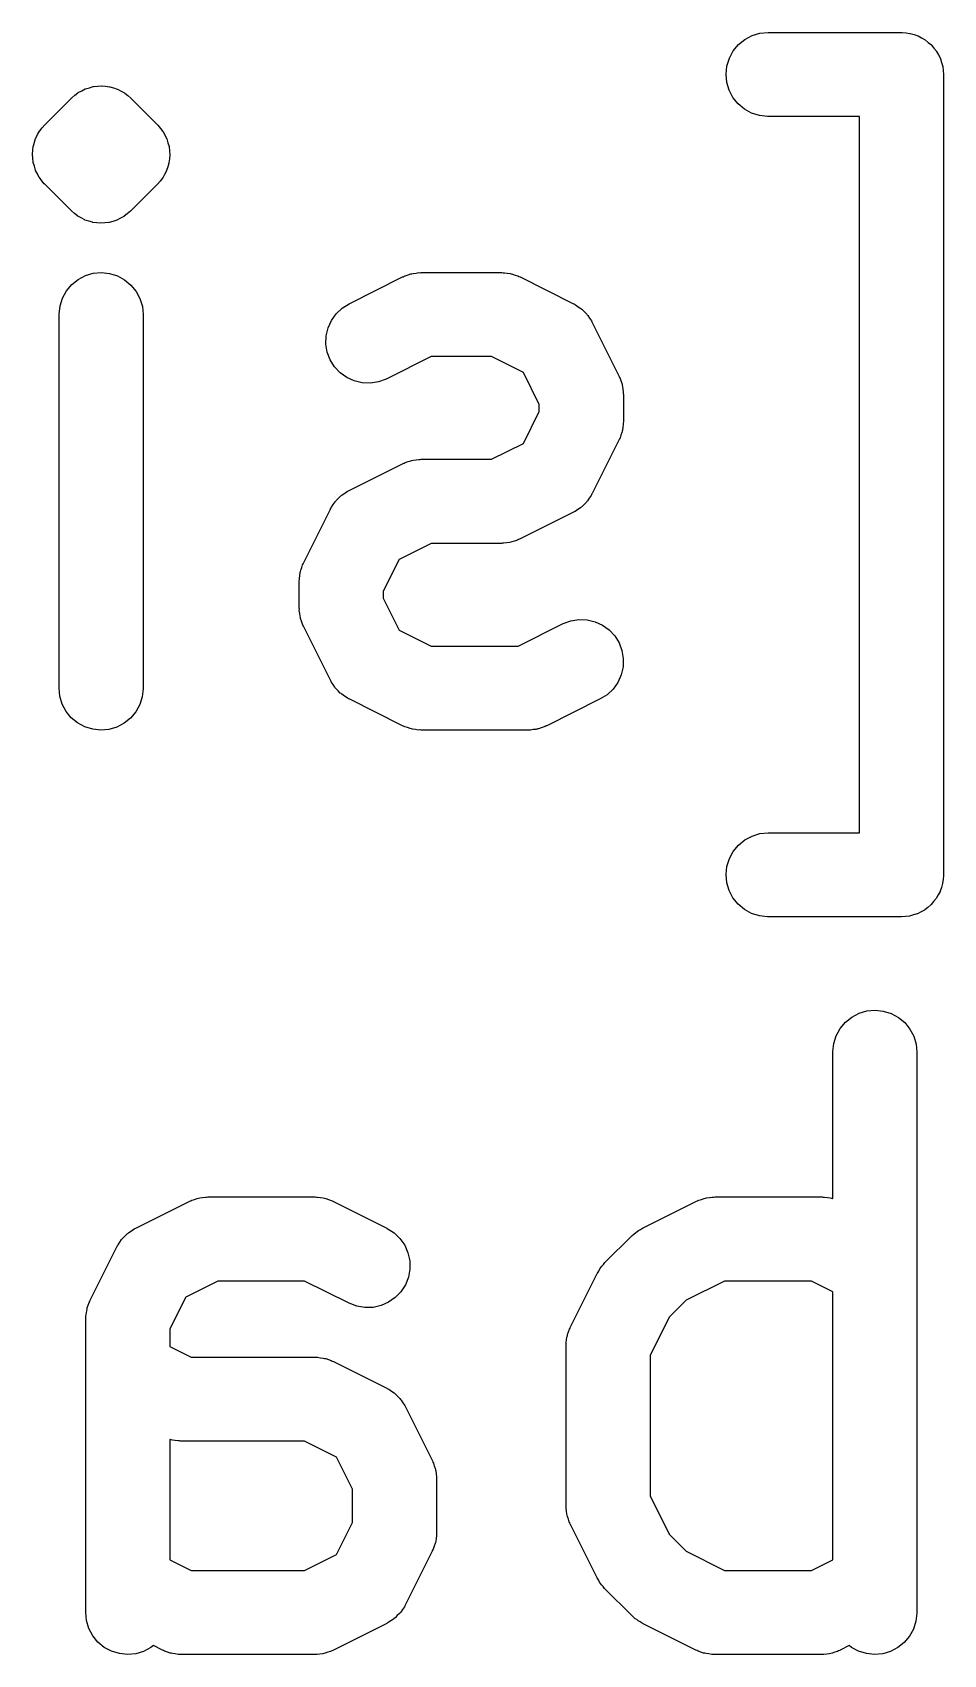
# Model space of a CAD drawing. Extents: x 16.1 to 45.2, y -47.6 to -42.7.
# Drawn here: x 33.382 to 35.009, y -45.612 to -42.717 of the extents above; entities that cross this region are included whole.
import ezdxf

# ---------------------------------------------------------------- set-up
doc = ezdxf.new("R2010")
doc.units = 0
doc.layers.add('BLACK', color=7, linetype='CONTINUOUS')

msp = doc.modelspace()

# ---------------------------------------------------------------- linework, layer by layer
at = {"layer": 'BLACK', "linetype": 'CONTINUOUS'}
for p, q in [((34.6426, -42.7389), (34.654, -42.7297)), ((34.654, -42.7297), (34.6669, -42.7228)), ((34.6669, -42.7228), (34.6809, -42.7186)), ((34.6809, -42.7186), (34.6955, -42.7171)), ((34.6955, -42.7171), (34.9336, -42.7171)), ((34.9336, -42.7171), (34.9341, -42.7171)), ((34.9341, -42.7171), (34.9341, -42.7171)), ((34.9341, -42.7171), (34.9341, -42.7171)), ((34.9341, -42.7171), (34.9346, -42.7171)), ((34.9346, -42.7171), (34.9417, -42.7179)), ((34.9417, -42.7179), (34.9486, -42.7187)), ((34.9486, -42.7187), (34.9489, -42.7188)), ((34.9489, -42.7188), (34.9492, -42.7188)), ((34.9492, -42.7188), (34.9559, -42.7209)), ((34.9559, -42.7209), (34.9626, -42.723)), ((34.9626, -42.723), (34.9629, -42.7231)), ((34.9629, -42.7231), (34.9631, -42.7232)), ((34.9631, -42.7232), (34.9693, -42.7266)), ((34.9693, -42.7266), (34.9755, -42.73)), ((34.9755, -42.73), (34.9757, -42.7301)), ((34.9757, -42.7301), (34.9759, -42.7303)), ((34.9759, -42.7303), (34.9814, -42.7348)), ((34.622, -42.7771), (34.6263, -42.7631)), ((34.6263, -42.7631), (34.6333, -42.7502)), ((34.6333, -42.7502), (34.6426, -42.7389)), ((34.9814, -42.7348), (34.9868, -42.7393)), ((34.9868, -42.7393), (34.987, -42.7395)), ((34.987, -42.7395), (34.9872, -42.7397)), ((34.9872, -42.7397), (34.9915, -42.7451)), ((34.9915, -42.7451), (34.996, -42.7506)), ((34.996, -42.7506), (34.9962, -42.7509)), ((34.9962, -42.7509), (34.9963, -42.7511)), ((34.9963, -42.7511), (34.9996, -42.7573)), ((34.9996, -42.7573), (35.0029, -42.7636)), ((34.6205, -42.7916), (34.622, -42.7771)), ((34.6218, -42.8062), (34.6205, -42.7916)), ((35.0029, -42.7636), (35.003, -42.7638)), ((35.003, -42.7638), (35.0031, -42.764)), ((35.0031, -42.764), (35.0051, -42.7708)), ((35.0051, -42.7708), (35.0071, -42.7776)), ((35.0071, -42.7776), (35.0072, -42.7778)), ((35.0072, -42.7778), (35.0072, -42.7781)), ((35.0072, -42.7781), (35.0079, -42.7851)), ((35.0079, -42.7851), (35.0086, -42.7921)), ((35.0086, -42.7921), (35.0086, -44.2207)), ((33.4641, -42.8245), (33.4704, -42.8213)), ((33.4704, -42.8213), (33.4767, -42.8179)), ((33.4767, -42.8179), (33.4768, -42.8179)), ((33.4768, -42.8179), (33.4769, -42.8178)), ((33.4769, -42.8178), (33.477, -42.8178)), ((33.477, -42.8178), (33.4771, -42.8177)), ((33.4771, -42.8177), (33.484, -42.8158)), ((33.484, -42.8158), (33.4907, -42.8138)), ((33.4907, -42.8138), (33.4908, -42.8137)), ((33.4908, -42.8137), (33.4909, -42.8137)), ((33.4909, -42.8137), (33.4911, -42.8137)), ((33.4911, -42.8137), (33.4912, -42.8137)), ((33.4912, -42.8137), (33.4983, -42.813)), ((33.4983, -42.813), (33.5053, -42.8124)), ((33.5053, -42.8124), (33.5054, -42.8124)), ((33.5054, -42.8124), (33.5055, -42.8124)), ((33.5055, -42.8124), (33.5056, -42.8124)), ((33.5056, -42.8124), (33.5058, -42.8124)), ((33.5058, -42.8124), (33.5128, -42.8131)), ((33.5128, -42.8131), (33.5198, -42.8139)), ((33.5198, -42.8139), (33.5199, -42.8139)), ((33.5199, -42.8139), (33.5201, -42.8139)), ((33.5201, -42.8139), (33.5202, -42.814)), ((33.5202, -42.814), (33.5203, -42.814)), ((33.5203, -42.814), (33.5271, -42.8161)), ((33.5271, -42.8161), (33.5338, -42.8181)), ((33.5338, -42.8181), (33.5339, -42.8182)), ((33.5339, -42.8182), (33.5341, -42.8182)), ((33.5341, -42.8182), (33.5342, -42.8183)), ((33.5342, -42.8183), (33.5343, -42.8183)), ((33.5343, -42.8183), (33.5405, -42.8217)), ((34.6259, -42.8202), (34.6218, -42.8062)), ((34.6327, -42.8332), (34.6259, -42.8202)), ((33.4043, -42.882), (33.452, -42.8343)), ((33.452, -42.8343), (33.4523, -42.834)), ((33.4523, -42.834), (33.4523, -42.834)), ((33.4523, -42.834), (33.4524, -42.834)), ((33.4524, -42.834), (33.4525, -42.8338)), ((33.4525, -42.8338), (33.4527, -42.8336)), ((33.4525, -42.8338), (33.4525, -42.8338)), ((33.4525, -42.8338), (33.4525, -42.8338)), ((33.4527, -42.8336), (33.4582, -42.8292)), ((33.4582, -42.8292), (33.4637, -42.8248)), ((33.4637, -42.8248), (33.4638, -42.8247)), ((33.4638, -42.8247), (33.4639, -42.8246)), ((33.4639, -42.8246), (33.464, -42.8246)), ((33.464, -42.8246), (33.4641, -42.8245)), ((33.5405, -42.8217), (33.5467, -42.8251)), ((33.5467, -42.8251), (33.5468, -42.8251)), ((33.5468, -42.8251), (33.5469, -42.8252)), ((33.5469, -42.8252), (33.547, -42.8253)), ((33.547, -42.8253), (33.5472, -42.8253)), ((33.5472, -42.8253), (33.5526, -42.8299)), ((33.5526, -42.8299), (33.558, -42.8343)), ((33.558, -42.8343), (33.6056, -42.882)), ((34.6419, -42.8446), (34.6327, -42.8332)), ((34.6531, -42.854), (34.6419, -42.8446)), ((34.6659, -42.8611), (34.6531, -42.854)), ((34.6799, -42.8655), (34.6659, -42.8611)), ((34.6944, -42.8671), (34.6799, -42.8655)), ((34.6955, -42.8671), (34.6944, -42.8671)), ((34.8586, -42.8671), (34.6955, -42.8671)), ((34.8586, -44.1457), (34.8586, -42.8671)), ((33.3861, -42.9129), (33.3881, -42.9062)), ((33.3881, -42.9062), (33.3883, -42.9059)), ((33.3883, -42.9057), (33.3917, -42.8995)), ((33.3883, -42.9059), (33.3883, -42.9057)), ((33.3917, -42.8995), (33.3951, -42.8933)), ((33.3951, -42.8933), (33.3952, -42.8931)), ((33.3952, -42.8931), (33.3953, -42.8928)), ((33.3953, -42.8928), (33.3999, -42.8874)), ((33.3999, -42.8874), (33.4043, -42.882)), ((33.6056, -42.882), (33.606, -42.8823)), ((33.606, -42.8823), (33.606, -42.8823)), ((33.606, -42.8823), (33.606, -42.8823)), ((33.606, -42.8823), (33.6064, -42.8827)), ((33.6064, -42.8827), (33.6108, -42.8883)), ((33.6108, -42.8883), (33.6152, -42.8937)), ((33.6152, -42.8937), (33.6153, -42.8939)), ((33.6153, -42.8939), (33.6155, -42.8942)), ((33.6155, -42.8942), (33.6188, -42.9005)), ((33.6188, -42.9005), (33.6221, -42.9067)), ((33.6221, -42.9067), (33.6221, -42.9069)), ((33.6221, -42.9069), (33.6223, -42.9071)), ((33.6223, -42.9071), (33.6242, -42.914)), ((33.3824, -42.9342), (33.3831, -42.9272)), ((33.3824, -42.9345), (33.3824, -42.9342)), ((33.3824, -42.9347), (33.3824, -42.9345)), ((33.383, -42.9417), (33.3824, -42.9347)), ((33.3831, -42.9272), (33.3839, -42.9202)), ((33.3839, -42.9199), (33.384, -42.9197)), ((33.3839, -42.9202), (33.3839, -42.9199)), ((33.384, -42.9197), (33.3861, -42.9129)), ((33.6242, -42.914), (33.6262, -42.9207)), ((33.6262, -42.9207), (33.6263, -42.9209)), ((33.6263, -42.9209), (33.6263, -42.9212)), ((33.6263, -42.9212), (33.6269, -42.9282)), ((33.6269, -42.9282), (33.6276, -42.9353)), ((33.6276, -42.9358), (33.6269, -42.9427)), ((33.6276, -42.9353), (33.6276, -42.9355)), ((33.6276, -42.9355), (33.6276, -42.9358)), ((33.3837, -42.9488), (33.383, -42.9417)), ((33.3837, -42.9491), (33.3837, -42.9488)), ((33.3838, -42.9493), (33.3837, -42.9491)), ((33.3858, -42.956), (33.3838, -42.9493)), ((33.3877, -42.9629), (33.3858, -42.956)), ((33.3879, -42.9631), (33.3877, -42.9629)), ((33.3879, -42.9633), (33.3879, -42.9631)), ((33.3912, -42.9696), (33.3879, -42.9633)), ((33.6217, -42.9643), (33.6183, -42.9705)), ((33.6219, -42.9638), (33.6217, -42.9641)), ((33.6217, -42.9641), (33.6217, -42.9643)), ((33.6239, -42.957), (33.6219, -42.9638)), ((33.626, -42.9503), (33.6239, -42.957)), ((33.6261, -42.9501), (33.626, -42.9503)), ((33.6269, -42.9427), (33.6261, -42.9498)), ((33.6261, -42.9498), (33.6261, -42.9501)), ((33.3945, -42.9758), (33.3912, -42.9696)), ((33.3946, -42.9761), (33.3945, -42.9758)), ((33.3948, -42.9763), (33.3946, -42.9761)), ((33.3992, -42.9818), (33.3948, -42.9763)), ((33.4036, -42.9873), (33.3992, -42.9818)), ((33.404, -42.9876), (33.4036, -42.9873)), ((33.404, -42.9877), (33.404, -42.9876)), ((33.4043, -42.988), (33.404, -42.9877)), ((33.404, -42.9877), (33.404, -42.9877)), ((33.452, -43.0357), (33.4043, -42.988)), ((33.6056, -42.988), (33.558, -43.0357)), ((33.6101, -42.9826), (33.6056, -42.988)), ((33.6146, -42.9772), (33.6101, -42.9826)), ((33.6148, -42.9769), (33.6146, -42.9772)), ((33.6149, -42.9767), (33.6148, -42.9769)), ((33.6183, -42.9705), (33.6149, -42.9767)), ((33.4574, -43.0401), (33.452, -43.0357)), ((33.4628, -43.0447), (33.4574, -43.0401)), ((33.463, -43.0447), (33.4628, -43.0447)), ((33.4631, -43.0448), (33.463, -43.0447)), ((33.4632, -43.0449), (33.4631, -43.0448)), ((33.4633, -43.0449), (33.4632, -43.0449)), ((33.4694, -43.0482), (33.4633, -43.0449)), ((33.4757, -43.0517), (33.4694, -43.0482)), ((33.4758, -43.0517), (33.4757, -43.0517)), ((33.4759, -43.0518), (33.4758, -43.0517)), ((33.4761, -43.0518), (33.4759, -43.0518)), ((33.4762, -43.0519), (33.4761, -43.0518)), ((33.4829, -43.0539), (33.4762, -43.0519)), ((33.5328, -43.0523), (33.526, -43.0543)), ((33.533, -43.0522), (33.5328, -43.0523)), ((33.5331, -43.0522), (33.533, -43.0522)), ((33.5332, -43.0521), (33.5331, -43.0522)), ((33.5333, -43.0521), (33.5332, -43.0521)), ((33.5395, -43.0488), (33.5333, -43.0521)), ((33.5458, -43.0455), (33.5395, -43.0488)), ((33.5459, -43.0454), (33.5458, -43.0455)), ((33.5461, -43.0454), (33.5459, -43.0454)), ((33.5462, -43.0453), (33.5461, -43.0454)), ((33.5463, -43.0452), (33.5462, -43.0453)), ((33.5517, -43.0408), (33.5463, -43.0452)), ((33.5573, -43.0364), (33.5517, -43.0408)), ((33.5575, -43.0362), (33.5573, -43.0364)), ((33.5576, -43.036), (33.5575, -43.0362)), ((33.5575, -43.0362), (33.5575, -43.0362)), ((33.5575, -43.0362), (33.5575, -43.0362)), ((33.5577, -43.036), (33.5576, -43.036)), ((33.558, -43.0357), (33.5577, -43.036)), ((33.5577, -43.036), (33.5577, -43.036)), ((33.4897, -43.056), (33.4829, -43.0539)), ((33.4898, -43.056), (33.4897, -43.056)), ((33.4899, -43.0561), (33.4898, -43.056)), ((33.49, -43.0561), (33.4899, -43.0561)), ((33.4902, -43.0561), (33.49, -43.0561)), ((33.4972, -43.0569), (33.4902, -43.0561)), ((33.5042, -43.0576), (33.4972, -43.0569)), ((33.5043, -43.0576), (33.5042, -43.0576)), ((33.5045, -43.0576), (33.5043, -43.0576)), ((33.5046, -43.0576), (33.5045, -43.0576)), ((33.5047, -43.0576), (33.5046, -43.0576)), ((33.5117, -43.057), (33.5047, -43.0576)), ((33.5188, -43.0563), (33.5117, -43.057)), ((33.5189, -43.0563), (33.5188, -43.0563)), ((33.519, -43.0563), (33.5189, -43.0563)), ((33.5192, -43.0563), (33.519, -43.0563)), ((33.5193, -43.0562), (33.5192, -43.0563)), ((33.526, -43.0543), (33.5193, -43.0562)), ((33.4431, -43.1783), (33.4525, -43.1671)), ((33.4525, -43.1671), (33.4639, -43.158)), ((33.4639, -43.158), (33.4769, -43.1512)), ((33.4769, -43.1512), (33.4909, -43.147)), ((33.4909, -43.147), (33.5055, -43.1457)), ((33.5055, -43.1457), (33.5201, -43.1472)), ((33.5201, -43.1472), (33.5341, -43.1516)), ((33.5341, -43.1516), (33.5469, -43.1585)), ((33.5469, -43.1585), (33.5582, -43.1679)), ((33.5582, -43.1679), (33.5675, -43.1792)), ((33.9476, -43.2013), (34.0429, -43.1536)), ((34.0429, -43.1536), (34.0438, -43.1532)), ((34.0438, -43.1532), (34.0459, -43.1524)), ((34.0459, -43.1524), (34.0478, -43.1514)), ((34.0478, -43.1514), (34.0528, -43.1499)), ((34.0528, -43.1499), (34.0576, -43.1481)), ((34.0576, -43.1481), (34.0597, -43.1478)), ((34.0597, -43.1478), (34.0619, -43.1471)), ((34.0619, -43.1471), (34.067, -43.1466)), ((34.067, -43.1466), (34.072, -43.1458)), ((34.072, -43.1458), (34.0742, -43.1459)), ((34.0742, -43.1459), (34.0764, -43.1457)), ((34.0764, -43.1457), (34.2193, -43.1457)), ((34.2193, -43.1457), (34.2203, -43.1457)), ((34.2203, -43.1457), (34.2225, -43.146)), ((34.2225, -43.146), (34.2247, -43.1459)), ((34.2247, -43.1459), (34.2298, -43.1468)), ((34.2298, -43.1468), (34.2349, -43.1474)), ((34.2349, -43.1474), (34.237, -43.148)), ((34.237, -43.148), (34.2392, -43.1484)), ((34.2392, -43.1484), (34.2439, -43.1502)), ((34.2439, -43.1502), (34.2488, -43.1518)), ((34.2488, -43.1518), (34.2508, -43.1528)), ((34.2508, -43.1528), (34.2528, -43.1536)), ((34.2528, -43.1536), (34.3481, -43.2013)), ((33.4316, -43.2051), (33.4361, -43.1912)), ((33.4361, -43.1912), (33.4431, -43.1783)), ((33.5675, -43.1792), (33.5743, -43.1921)), ((33.5743, -43.1921), (33.5786, -43.2061)), ((33.43, -43.2197), (33.4316, -43.2051)), ((33.43, -43.2207), (33.43, -43.2197)), ((33.43, -43.8874), (33.43, -43.2207)), ((33.5786, -43.2061), (33.58, -43.2207)), ((33.58, -43.2207), (33.58, -43.8874)), ((33.9161, -43.231), (33.9246, -43.2191)), ((33.9246, -43.2191), (33.9353, -43.209)), ((33.9353, -43.209), (33.9476, -43.2013)), ((34.3481, -43.2013), (34.349, -43.2017)), ((34.349, -43.2017), (34.3504, -43.2026)), ((34.3504, -43.2026), (34.3518, -43.2033)), ((34.3518, -43.2033), (34.3565, -43.2066)), ((34.3565, -43.2066), (34.3613, -43.2097)), ((34.3613, -43.2097), (34.3624, -43.2108)), ((34.3624, -43.2108), (34.3638, -43.2118)), ((34.3638, -43.2118), (34.3677, -43.2159)), ((34.3677, -43.2159), (34.3718, -43.2199)), ((34.3718, -43.2199), (34.3727, -43.2212)), ((34.3727, -43.2212), (34.3738, -43.2224)), ((34.3738, -43.2224), (34.3768, -43.2272)), ((33.9068, -43.2586), (33.9101, -43.2444)), ((33.9101, -43.2444), (33.9161, -43.231)), ((34.3768, -43.2272), (34.3801, -43.2319)), ((34.3801, -43.2319), (34.3807, -43.2334)), ((34.3807, -43.2334), (34.3816, -43.2348)), ((34.3816, -43.2348), (34.4292, -43.33)), ((33.9063, -43.2733), (33.9068, -43.2586)), ((33.9087, -43.2877), (33.9063, -43.2733)), ((33.9139, -43.3014), (33.9087, -43.2877)), ((33.9216, -43.3138), (33.9139, -43.3014)), ((34.0941, -43.2957), (34.0147, -43.3354)), ((34.2016, -43.2957), (34.0941, -43.2957)), ((34.2586, -43.3242), (34.2016, -43.2957)), ((33.9316, -43.3246), (33.9216, -43.3138)), ((33.9434, -43.3331), (33.9316, -43.3246)), ((33.9567, -43.3392), (33.9434, -43.3331)), ((33.971, -43.3426), (33.9567, -43.3392)), ((33.9856, -43.3432), (33.971, -43.3426)), ((34, -43.3409), (33.9856, -43.3432)), ((34.0138, -43.3359), (34, -43.3409)), ((34.0147, -43.3354), (34.0138, -43.3359)), ((34.2871, -43.3813), (34.2586, -43.3242)), ((34.4292, -43.33), (34.4297, -43.331)), ((34.4297, -43.331), (34.4304, -43.333)), ((34.4304, -43.333), (34.4315, -43.335)), ((34.4315, -43.335), (34.433, -43.3399)), ((34.433, -43.3399), (34.4347, -43.3447)), ((34.4347, -43.3447), (34.4351, -43.3469)), ((34.4351, -43.3469), (34.4357, -43.349)), ((34.4357, -43.349), (34.4362, -43.3541)), ((34.4362, -43.3541), (34.437, -43.3592)), ((34.437, -43.3592), (34.4369, -43.3614)), ((34.4369, -43.3614), (34.4371, -43.3636)), ((34.4371, -43.3636), (34.4371, -43.4112)), ((34.2586, -43.4505), (34.2871, -43.3935)), ((34.2871, -43.3935), (34.2871, -43.3813)), ((34.4348, -43.4289), (34.4345, -43.4311)), ((34.4355, -43.4268), (34.4348, -43.4289)), ((34.4361, -43.4217), (34.4355, -43.4268)), ((34.4369, -43.4166), (34.4361, -43.4217)), ((34.4371, -43.4122), (34.4369, -43.4144)), ((34.4369, -43.4144), (34.4369, -43.4166)), ((34.4371, -43.4112), (34.4371, -43.4122)), ((34.2016, -43.479), (34.2586, -43.4505)), ((34.4292, -43.4447), (34.3816, -43.54)), ((34.43, -43.4427), (34.4292, -43.4447)), ((34.4311, -43.4407), (34.43, -43.4427)), ((34.4326, -43.4359), (34.4311, -43.4407)), ((34.4345, -43.4311), (34.4326, -43.4359)), ((33.9476, -43.5346), (34.0429, -43.487)), ((34.0429, -43.487), (34.0438, -43.4865)), ((34.0438, -43.4865), (34.0459, -43.4857)), ((34.0459, -43.4857), (34.0478, -43.4847)), ((34.0478, -43.4847), (34.0528, -43.4832)), ((34.0528, -43.4832), (34.0576, -43.4815)), ((34.0576, -43.4815), (34.0597, -43.4811)), ((34.0597, -43.4811), (34.0619, -43.4805)), ((34.0619, -43.4805), (34.067, -43.48)), ((34.067, -43.48), (34.072, -43.4792)), ((34.072, -43.4792), (34.0742, -43.4793)), ((34.0742, -43.4793), (34.0764, -43.479)), ((34.0764, -43.479), (34.2016, -43.479)), ((33.9288, -43.5485), (33.9327, -43.5444)), ((33.9327, -43.5444), (33.9341, -43.5435)), ((33.9341, -43.5435), (33.9353, -43.5424)), ((33.9353, -43.5424), (33.9401, -43.5393)), ((33.9401, -43.5393), (33.9448, -43.5361)), ((33.9448, -43.5361), (33.9463, -43.5354)), ((33.9463, -43.5354), (33.9476, -43.5346)), ((34.3796, -43.5437), (34.3763, -43.5484)), ((34.3802, -43.5423), (34.3796, -43.5437)), ((34.3811, -43.5409), (34.3802, -43.5423)), ((34.3816, -43.54), (34.3811, -43.5409)), ((33.8665, -43.6634), (33.9141, -43.5681)), ((33.9141, -43.5681), (33.9146, -43.5672)), ((33.9146, -43.5672), (33.9155, -43.5658)), ((33.9155, -43.5658), (33.9161, -43.5644)), ((33.9161, -43.5644), (33.9194, -43.5597)), ((33.9194, -43.5597), (33.9225, -43.5549)), ((33.9225, -43.5549), (33.9237, -43.5537)), ((33.9237, -43.5537), (33.9246, -43.5524)), ((33.9246, -43.5524), (33.9288, -43.5485)), ((34.3481, -43.5735), (34.2528, -43.6211)), ((34.3494, -43.5726), (34.3481, -43.5735)), ((34.3509, -43.572), (34.3494, -43.5726)), ((34.3556, -43.5688), (34.3509, -43.572)), ((34.3605, -43.5657), (34.3556, -43.5688)), ((34.3616, -43.5646), (34.3605, -43.5657)), ((34.363, -43.5637), (34.3616, -43.5646)), ((34.3669, -43.5596), (34.363, -43.5637)), ((34.3711, -43.5557), (34.3669, -43.5596)), ((34.372, -43.5543), (34.3711, -43.5557)), ((34.3732, -43.5532), (34.372, -43.5543)), ((34.3763, -43.5484), (34.3732, -43.5532)), ((34.0941, -43.629), (34.0371, -43.6576)), ((34.2193, -43.629), (34.0941, -43.629)), ((34.2215, -43.6288), (34.2193, -43.629)), ((34.2237, -43.6289), (34.2215, -43.6288)), ((34.2287, -43.6281), (34.2237, -43.6289)), ((34.2338, -43.6276), (34.2287, -43.6281)), ((34.236, -43.627), (34.2338, -43.6276)), ((34.2381, -43.6266), (34.236, -43.627)), ((34.243, -43.6249), (34.2381, -43.6266)), ((34.2479, -43.6234), (34.243, -43.6249)), ((34.2498, -43.6224), (34.2479, -43.6234)), ((34.2519, -43.6216), (34.2498, -43.6224)), ((34.2528, -43.6211), (34.2519, -43.6216)), ((34.0371, -43.6576), (34.0086, -43.7146)), ((33.8588, -43.6915), (33.8596, -43.6864)), ((33.8596, -43.6864), (33.8602, -43.6813)), ((33.8602, -43.6813), (33.8609, -43.6792)), ((33.8609, -43.6792), (33.8612, -43.677)), ((33.8612, -43.677), (33.8631, -43.6722)), ((33.8631, -43.6722), (33.8646, -43.6674)), ((33.8646, -43.6674), (33.8657, -43.6654)), ((33.8657, -43.6654), (33.8665, -43.6634)), ((33.8586, -43.6959), (33.8588, -43.6937)), ((33.8586, -43.6969), (33.8586, -43.6959)), ((33.8586, -43.7445), (33.8586, -43.6969)), ((33.8588, -43.6937), (33.8588, -43.6915)), ((34.0086, -43.7146), (34.0086, -43.7268)), ((33.8588, -43.7467), (33.8586, -43.7445)), ((33.8587, -43.7489), (33.8588, -43.7467)), ((34.0086, -43.7268), (34.0371, -43.7839)), ((33.8595, -43.754), (33.8587, -43.7489)), ((33.86, -43.7591), (33.8595, -43.754)), ((33.8606, -43.7612), (33.86, -43.7591)), ((33.861, -43.7634), (33.8606, -43.7612)), ((33.8627, -43.7682), (33.861, -43.7634)), ((33.8642, -43.7731), (33.8627, -43.7682)), ((33.8653, -43.7751), (33.8642, -43.7731)), ((33.866, -43.7771), (33.8653, -43.7751)), ((34.2492, -43.8124), (34.3286, -43.7727)), ((34.3286, -43.7727), (34.3295, -43.7722)), ((34.3295, -43.7722), (34.3433, -43.7672)), ((34.3433, -43.7672), (34.3577, -43.7649)), ((34.3577, -43.7649), (34.3724, -43.7655)), ((34.3724, -43.7655), (34.3866, -43.7689)), ((34.3866, -43.7689), (34.3999, -43.775)), ((34.3999, -43.775), (34.4118, -43.7835)), ((33.8665, -43.7781), (33.866, -43.7771)), ((33.9141, -43.8733), (33.8665, -43.7781)), ((34.0371, -43.7839), (34.0941, -43.8124)), ((34.4118, -43.7835), (34.4217, -43.7942)), ((34.4217, -43.7942), (34.4295, -43.8067)), ((34.0941, -43.8124), (34.2492, -43.8124)), ((34.4295, -43.8067), (34.4346, -43.8204)), ((34.4346, -43.8204), (34.437, -43.8348)), ((34.437, -43.8348), (34.4365, -43.8495)), ((34.4332, -43.8637), (34.4272, -43.8771)), ((34.4365, -43.8495), (34.4332, -43.8637)), ((33.4314, -43.9019), (33.43, -43.8874)), ((33.58, -43.8884), (33.5784, -43.903)), ((33.58, -43.8874), (33.58, -43.8884)), ((33.915, -43.8747), (33.9141, -43.8733)), ((33.9156, -43.8762), (33.915, -43.8747)), ((33.9189, -43.8809), (33.9156, -43.8762)), ((33.9219, -43.8857), (33.9189, -43.8809)), ((33.923, -43.8869), (33.9219, -43.8857)), ((33.9239, -43.8882), (33.923, -43.8869)), ((33.928, -43.8922), (33.9239, -43.8882)), ((33.9319, -43.8963), (33.928, -43.8922)), ((34.4187, -43.889), (34.4081, -43.8991)), ((34.4272, -43.8771), (34.4187, -43.889)), ((33.4357, -43.916), (33.4314, -43.9019)), ((33.4425, -43.9289), (33.4357, -43.916)), ((33.5739, -43.9169), (33.5669, -43.9298)), ((33.5784, -43.903), (33.5739, -43.9169)), ((33.9333, -43.8973), (33.9319, -43.8963)), ((33.9344, -43.8984), (33.9333, -43.8973)), ((33.9392, -43.9015), (33.9344, -43.8984)), ((33.9439, -43.9048), (33.9392, -43.9015)), ((33.9453, -43.9055), (33.9439, -43.9048)), ((33.9467, -43.9064), (33.9453, -43.9055)), ((33.9476, -43.9068), (33.9467, -43.9064)), ((34.0429, -43.9545), (33.9476, -43.9068)), ((34.3957, -43.9068), (34.3004, -43.9545)), ((34.4081, -43.8991), (34.3957, -43.9068)), ((33.4518, -43.9402), (33.4425, -43.9289)), ((33.4631, -43.9496), (33.4518, -43.9402)), ((33.4759, -43.9565), (33.4631, -43.9496)), ((33.5461, -43.9501), (33.5331, -43.9569)), ((33.5575, -43.941), (33.5461, -43.9501)), ((33.5669, -43.9298), (33.5575, -43.941)), ((33.4899, -43.9608), (33.4759, -43.9565)), ((33.5045, -43.9624), (33.4899, -43.9608)), ((33.519, -43.9611), (33.5045, -43.9624)), ((33.5331, -43.9569), (33.519, -43.9611)), ((34.0449, -43.9553), (34.0429, -43.9545)), ((34.0469, -43.9563), (34.0449, -43.9553)), ((34.0518, -43.9579), (34.0469, -43.9563)), ((34.0566, -43.9597), (34.0518, -43.9579)), ((34.0587, -43.9601), (34.0566, -43.9597)), ((34.0608, -43.9607), (34.0587, -43.9601)), ((34.0659, -43.9613), (34.0608, -43.9607)), ((34.071, -43.9622), (34.0659, -43.9613)), ((34.0732, -43.9621), (34.071, -43.9622)), ((34.0754, -43.9624), (34.0732, -43.9621)), ((34.0764, -43.9624), (34.0754, -43.9624)), ((34.2669, -43.9624), (34.0764, -43.9624)), ((34.2691, -43.9622), (34.2669, -43.9624)), ((34.2713, -43.9623), (34.2691, -43.9622)), ((34.2764, -43.9615), (34.2713, -43.9623)), ((34.2815, -43.961), (34.2764, -43.9615)), ((34.2836, -43.9603), (34.2815, -43.961)), ((34.2858, -43.96), (34.2836, -43.9603)), ((34.2906, -43.9582), (34.2858, -43.96)), ((34.2955, -43.9567), (34.2906, -43.9582)), ((34.2974, -43.9557), (34.2955, -43.9567)), ((34.2995, -43.9549), (34.2974, -43.9557)), ((34.3004, -43.9545), (34.2995, -43.9549)), ((34.654, -44.1582), (34.6669, -44.1514)), ((34.6669, -44.1514), (34.6809, -44.1471)), ((34.6809, -44.1471), (34.6955, -44.1457)), ((34.6955, -44.1457), (34.8586, -44.1457)), ((34.6263, -44.1916), (34.6333, -44.1788)), ((34.6333, -44.1788), (34.6426, -44.1675)), ((34.6426, -44.1675), (34.654, -44.1582)), ((34.6205, -44.2202), (34.622, -44.2056)), ((34.622, -44.2056), (34.6263, -44.1916)), ((34.6218, -44.2348), (34.6205, -44.2202)), ((34.6259, -44.2488), (34.6218, -44.2348)), ((35.0069, -44.2363), (35.0048, -44.243)), ((35.007, -44.236), (35.0069, -44.2363)), ((35.0078, -44.2288), (35.007, -44.2358)), ((35.007, -44.2358), (35.007, -44.236)), ((35.0086, -44.2218), (35.0078, -44.2288)), ((35.0086, -44.2207), (35.0086, -44.2212)), ((35.0086, -44.2212), (35.0086, -44.2212)), ((35.0086, -44.2212), (35.0086, -44.2213)), ((35.0086, -44.2213), (35.0086, -44.2218)), ((34.6327, -44.2618), (34.6259, -44.2488)), ((34.6419, -44.2732), (34.6327, -44.2618)), ((34.9909, -44.2685), (34.9864, -44.2739)), ((34.9954, -44.2631), (34.9909, -44.2685)), ((34.9956, -44.2629), (34.9954, -44.2631)), ((34.9957, -44.2627), (34.9956, -44.2629)), ((34.9991, -44.2565), (34.9957, -44.2627)), ((35.0025, -44.2503), (34.9991, -44.2565)), ((35.0026, -44.25), (35.0025, -44.2503)), ((35.0027, -44.2498), (35.0026, -44.25)), ((35.0048, -44.243), (35.0027, -44.2498)), ((34.6531, -44.2826), (34.6419, -44.2732)), ((34.6659, -44.2896), (34.6531, -44.2826)), ((34.6799, -44.2941), (34.6659, -44.2896)), ((34.6944, -44.2957), (34.6799, -44.2941)), ((34.6955, -44.2957), (34.6944, -44.2957)), ((34.9336, -44.2957), (34.6955, -44.2957)), ((34.9406, -44.295), (34.9336, -44.2957)), ((34.9476, -44.2944), (34.9406, -44.295)), ((34.9479, -44.2943), (34.9476, -44.2944)), ((34.9481, -44.2943), (34.9479, -44.2943)), ((34.9549, -44.2922), (34.9481, -44.2943)), ((34.9617, -44.2903), (34.9549, -44.2922)), ((34.9619, -44.2901), (34.9617, -44.2903)), ((34.9621, -44.2901), (34.9619, -44.2901)), ((34.9684, -44.2867), (34.9621, -44.2901)), ((34.9746, -44.2835), (34.9684, -44.2867)), ((34.9748, -44.2833), (34.9746, -44.2835)), ((34.9751, -44.2832), (34.9748, -44.2833)), ((34.9806, -44.2787), (34.9751, -44.2832)), ((34.986, -44.2743), (34.9806, -44.2787)), ((34.9862, -44.2741), (34.986, -44.2743)), ((34.9864, -44.2739), (34.9862, -44.2741)), ((34.8449, -44.4746), (34.8579, -44.4678)), ((34.8579, -44.4678), (34.8719, -44.4637)), ((34.8719, -44.4637), (34.8865, -44.4624)), ((34.8865, -44.4624), (34.901, -44.4639)), ((34.901, -44.4639), (34.915, -44.4682)), ((34.915, -44.4682), (34.9279, -44.4752)), ((34.817, -44.5078), (34.8241, -44.495)), ((34.8241, -44.495), (34.8335, -44.4838)), ((34.8335, -44.4838), (34.8449, -44.4746)), ((34.9279, -44.4752), (34.9392, -44.4845)), ((34.9392, -44.4845), (34.9484, -44.4959)), ((34.9484, -44.4959), (34.9553, -44.5088)), ((34.811, -44.5363), (34.8126, -44.5218)), ((34.8126, -44.5218), (34.817, -44.5078)), ((34.9553, -44.5088), (34.9595, -44.5228)), ((34.9595, -44.5228), (34.9609, -44.5374)), ((34.8109, -44.5374), (34.811, -44.5363)), ((34.8109, -44.7985), (34.8109, -44.5374)), ((34.9609, -44.5374), (34.9609, -45.5374)), ((33.5667, -44.8513), (33.6619, -44.8036)), ((33.6619, -44.8036), (33.6629, -44.8032)), ((33.6629, -44.8032), (33.6649, -44.8024)), ((33.6649, -44.8024), (33.6669, -44.8014)), ((33.6669, -44.8014), (33.6718, -44.7999)), ((33.6718, -44.7999), (33.6766, -44.7981)), ((33.6766, -44.7981), (33.6788, -44.7978)), ((33.6788, -44.7978), (33.6809, -44.7971)), ((33.6809, -44.7971), (33.686, -44.7966)), ((33.686, -44.7966), (33.6911, -44.7958)), ((33.6911, -44.7958), (33.6933, -44.7959)), ((33.6933, -44.7959), (33.6955, -44.7957)), ((33.6955, -44.7957), (33.8859, -44.7957)), ((33.8859, -44.7957), (33.887, -44.7957)), ((33.887, -44.7957), (33.8892, -44.796)), ((33.8892, -44.796), (33.8914, -44.7959)), ((33.8914, -44.7959), (33.8965, -44.7968)), ((33.8965, -44.7968), (33.9015, -44.7974)), ((33.9015, -44.7974), (33.9036, -44.798)), ((33.9036, -44.798), (33.9058, -44.7984)), ((33.9058, -44.7984), (33.9106, -44.8002)), ((33.9106, -44.8002), (33.9155, -44.8018)), ((33.9155, -44.8018), (33.9174, -44.8028)), ((33.9174, -44.8028), (33.9195, -44.8036)), ((33.9195, -44.8036), (34.0147, -44.8513)), ((34.4715, -44.8513), (34.5667, -44.8036)), ((34.5667, -44.8036), (34.5676, -44.8032)), ((34.5676, -44.8032), (34.5697, -44.8024)), ((34.5697, -44.8024), (34.5717, -44.8014)), ((34.5717, -44.8014), (34.5766, -44.7999)), ((34.5766, -44.7999), (34.5814, -44.7981)), ((34.5814, -44.7981), (34.5835, -44.7978)), ((34.5835, -44.7978), (34.5857, -44.7971)), ((34.5857, -44.7971), (34.5908, -44.7966)), ((34.5908, -44.7966), (34.5958, -44.7958)), ((34.5958, -44.7958), (34.598, -44.7959)), ((34.598, -44.7959), (34.6002, -44.7957)), ((34.6002, -44.7957), (34.7907, -44.7957)), ((34.7907, -44.7957), (34.7918, -44.7957)), ((34.7918, -44.7957), (34.794, -44.796)), ((34.794, -44.796), (34.7962, -44.7959)), ((34.7962, -44.7959), (34.8012, -44.7968)), ((34.8012, -44.7968), (34.8063, -44.7974)), ((34.8063, -44.7974), (34.8084, -44.798)), ((34.8084, -44.798), (34.8106, -44.7984)), ((34.8106, -44.7984), (34.8109, -44.7985)), ((33.5352, -44.881), (33.5385, -44.8764)), ((33.5385, -44.8764), (33.5416, -44.8716)), ((33.5416, -44.8716), (33.5427, -44.8704)), ((33.5427, -44.8704), (33.5437, -44.8691)), ((33.5437, -44.8691), (33.5478, -44.8652)), ((33.5478, -44.8652), (33.5518, -44.8611)), ((33.5518, -44.8611), (33.5531, -44.8602)), ((33.5531, -44.8602), (33.5543, -44.859)), ((33.5543, -44.859), (33.5591, -44.856)), ((33.5591, -44.856), (33.5638, -44.8528)), ((33.5638, -44.8528), (33.5653, -44.8521)), ((33.5653, -44.8521), (33.5667, -44.8513)), ((34.0147, -44.8513), (34.0157, -44.8517)), ((34.0157, -44.8517), (34.0279, -44.8597)), ((34.0279, -44.8597), (34.0384, -44.8699)), ((34.0384, -44.8699), (34.0468, -44.8819)), ((34.4043, -44.9129), (34.452, -44.8653)), ((34.452, -44.8653), (34.4527, -44.8646)), ((34.4527, -44.8646), (34.456, -44.8619)), ((34.456, -44.8619), (34.4591, -44.859)), ((34.4591, -44.859), (34.4617, -44.8574)), ((34.4617, -44.8574), (34.4641, -44.8554)), ((34.4641, -44.8554), (34.4679, -44.8535)), ((34.4679, -44.8535), (34.4715, -44.8513)), ((33.4855, -44.98), (33.5332, -44.8848)), ((33.5332, -44.8848), (33.5336, -44.8839)), ((33.5336, -44.8839), (33.5345, -44.8825)), ((33.5345, -44.8825), (33.5352, -44.881)), ((34.0468, -44.8819), (34.0526, -44.8954)), ((34.0526, -44.8954), (34.0557, -44.9097)), ((34.0559, -44.9243), (34.0534, -44.9387)), ((34.0557, -44.9097), (34.0559, -44.9243)), ((34.3427, -45.0276), (34.3903, -44.9324)), ((34.3903, -44.9324), (34.3908, -44.9315)), ((34.3908, -44.9315), (34.3931, -44.9279)), ((34.3931, -44.9279), (34.3951, -44.9242)), ((34.3951, -44.9242), (34.397, -44.9218)), ((34.397, -44.9218), (34.3987, -44.9192)), ((34.3987, -44.9192), (34.4017, -44.9162)), ((34.4017, -44.9162), (34.4043, -44.9129)), ((33.7132, -44.9457), (33.6561, -44.9742)), ((33.8682, -44.9457), (33.7132, -44.9457)), ((33.9476, -44.9854), (33.8682, -44.9457)), ((34.048, -44.9523), (34.0402, -44.9647)), ((34.0534, -44.9387), (34.048, -44.9523)), ((34.6179, -44.9457), (34.5494, -44.98)), ((34.773, -44.9457), (34.6179, -44.9457)), ((34.8109, -44.9647), (34.773, -44.9457)), ((33.4803, -44.9937), (33.4821, -44.9889)), ((33.4821, -44.9889), (33.4837, -44.984)), ((33.4837, -44.984), (33.4847, -44.9821)), ((33.4847, -44.9821), (33.4855, -44.98)), ((33.6561, -44.9742), (33.6276, -45.0313)), ((33.9613, -44.9907), (33.9476, -44.9854)), ((33.9757, -44.9931), (33.9613, -44.9907)), ((33.9904, -44.9928), (33.9757, -44.9931)), ((34.0047, -44.9896), (33.9904, -44.9928)), ((34.018, -44.9837), (34.0047, -44.9896)), ((34.03, -44.9752), (34.018, -44.9837)), ((34.0402, -44.9647), (34.03, -44.9752)), ((34.5494, -44.98), (34.519, -45.0104)), ((34.8109, -45.4434), (34.8109, -44.9647)), ((33.4776, -45.0125), (33.4779, -45.0103)), ((33.4776, -45.0136), (33.4776, -45.0125)), ((33.4776, -45.5374), (33.4776, -45.0136)), ((33.4778, -45.0081), (33.4787, -45.0031)), ((33.4779, -45.0103), (33.4778, -45.0081)), ((33.4787, -45.0031), (33.4793, -44.998)), ((33.4793, -44.998), (33.4799, -44.9959)), ((33.4799, -44.9959), (33.4803, -44.9937)), ((34.519, -45.0104), (34.4848, -45.0789)), ((33.6276, -45.0313), (33.6276, -45.0625)), ((34.335, -45.0557), (34.3358, -45.0507)), ((34.3358, -45.0507), (34.3364, -45.0456)), ((34.3364, -45.0456), (34.3371, -45.0435)), ((34.3371, -45.0435), (34.3374, -45.0413)), ((34.3374, -45.0413), (34.3393, -45.0365)), ((34.3393, -45.0365), (34.3408, -45.0316)), ((34.3408, -45.0316), (34.3419, -45.0297)), ((34.3419, -45.0297), (34.3427, -45.0276)), ((33.6276, -45.0625), (33.6656, -45.0814)), ((34.3348, -45.0601), (34.335, -45.0579)), ((34.3348, -45.0612), (34.3348, -45.0601)), ((34.3348, -45.3469), (34.3348, -45.0612)), ((34.335, -45.0579), (34.335, -45.0557)), ((34.4848, -45.0789), (34.4848, -45.3292)), ((33.6656, -45.0814), (33.8859, -45.0814)), ((33.8859, -45.0814), (33.887, -45.0814)), ((33.887, -45.0814), (33.8892, -45.0817)), ((33.8892, -45.0817), (33.8914, -45.0816)), ((33.8914, -45.0816), (33.8965, -45.0825)), ((33.8965, -45.0825), (33.9015, -45.0831)), ((33.9015, -45.0831), (33.9036, -45.0837)), ((33.9036, -45.0837), (33.9058, -45.0841)), ((33.9058, -45.0841), (33.9106, -45.0859)), ((33.9106, -45.0859), (33.9155, -45.0875)), ((33.9155, -45.0875), (33.9174, -45.0886)), ((33.9174, -45.0886), (33.9195, -45.0893)), ((33.9195, -45.0893), (34.0147, -45.137)), ((34.0147, -45.137), (34.0157, -45.1374)), ((34.0157, -45.1374), (34.017, -45.1383)), ((34.017, -45.1383), (34.0185, -45.139)), ((34.0185, -45.139), (34.0231, -45.1423)), ((34.0231, -45.1423), (34.0279, -45.1454)), ((34.0279, -45.1454), (34.0291, -45.1465)), ((34.0291, -45.1465), (34.0304, -45.1475)), ((34.0304, -45.1475), (34.0343, -45.1516)), ((34.0343, -45.1516), (34.0384, -45.1556)), ((34.0384, -45.1556), (34.0394, -45.1569)), ((34.0394, -45.1569), (34.0405, -45.1581)), ((34.0405, -45.1581), (34.0435, -45.1629)), ((34.0435, -45.1629), (34.0468, -45.1676)), ((34.0468, -45.1676), (34.0474, -45.1691)), ((34.0474, -45.1691), (34.0483, -45.1705)), ((34.0483, -45.1705), (34.0959, -45.2657)), ((33.628, -45.2287), (33.6276, -45.2286)), ((33.6276, -45.2286), (33.6276, -45.4434)), ((33.6302, -45.2291), (33.628, -45.2287)), ((33.6323, -45.2298), (33.6302, -45.2291)), ((33.6373, -45.2304), (33.6323, -45.2298)), ((33.6424, -45.2312), (33.6373, -45.2304)), ((33.6446, -45.2312), (33.6424, -45.2312)), ((33.6468, -45.2314), (33.6446, -45.2312)), ((33.6479, -45.2314), (33.6468, -45.2314)), ((33.8682, -45.2314), (33.6479, -45.2314)), ((33.9253, -45.2599), (33.8682, -45.2314)), ((33.9538, -45.317), (33.9253, -45.2599)), ((34.0959, -45.2657), (34.0963, -45.2667)), ((34.0963, -45.2667), (34.0971, -45.2688)), ((34.0971, -45.2688), (34.0981, -45.2707)), ((34.0981, -45.2707), (34.0996, -45.2756)), ((34.0996, -45.2756), (34.1014, -45.2804)), ((34.1014, -45.2804), (34.1017, -45.2826)), ((34.1017, -45.2826), (34.1024, -45.2847)), ((34.1024, -45.2847), (34.1029, -45.2898)), ((34.1029, -45.2898), (34.1037, -45.2949)), ((34.1037, -45.2949), (34.1036, -45.2971)), ((34.1036, -45.2971), (34.1038, -45.2993)), ((34.1038, -45.2993), (34.1038, -45.3945)), ((33.9538, -45.3768), (33.9538, -45.317)), ((34.4848, -45.3292), (34.519, -45.3977)), ((34.335, -45.3491), (34.3348, -45.3469)), ((34.3349, -45.3513), (34.335, -45.3491)), ((34.3357, -45.3564), (34.3349, -45.3513)), ((34.3362, -45.3615), (34.3357, -45.3564)), ((34.3368, -45.3636), (34.3362, -45.3615)), ((34.3372, -45.3658), (34.3368, -45.3636)), ((34.3389, -45.3706), (34.3372, -45.3658)), ((33.9253, -45.4339), (33.9538, -45.3768)), ((34.1038, -45.3956), (34.1036, -45.3978)), ((34.1036, -45.3978), (34.1036, -45.4)), ((34.1038, -45.3945), (34.1038, -45.3956)), ((34.3404, -45.3755), (34.3389, -45.3706)), ((34.3415, -45.3774), (34.3404, -45.3755)), ((34.3422, -45.3795), (34.3415, -45.3774)), ((34.3427, -45.3804), (34.3422, -45.3795)), ((34.3903, -45.4757), (34.3427, -45.3804)), ((34.519, -45.3977), (34.5494, -45.4281)), ((34.0967, -45.426), (34.0959, -45.4281)), ((34.0977, -45.4241), (34.0967, -45.426)), ((34.0993, -45.4192), (34.0977, -45.4241)), ((34.1011, -45.4144), (34.0993, -45.4192)), ((34.1015, -45.4122), (34.1011, -45.4144)), ((34.1022, -45.4101), (34.1015, -45.4122)), ((34.1027, -45.405), (34.1022, -45.4101)), ((34.1036, -45.4), (34.1027, -45.405)), ((33.6276, -45.4434), (33.6656, -45.4624)), ((33.8682, -45.4624), (33.9253, -45.4339)), ((34.0959, -45.4281), (34.0483, -45.5233)), ((34.5494, -45.4281), (34.6179, -45.4624)), ((34.773, -45.4624), (34.8109, -45.4434)), ((33.6656, -45.4624), (33.8682, -45.4624)), ((34.3925, -45.4793), (34.3903, -45.4757)), ((34.3945, -45.483), (34.3925, -45.4793)), ((34.3964, -45.4854), (34.3945, -45.483)), ((34.6179, -45.4624), (34.773, -45.4624)), ((34.3981, -45.4881), (34.3964, -45.4854)), ((34.401, -45.4911), (34.3981, -45.4881)), ((34.4036, -45.4944), (34.401, -45.4911)), ((34.4043, -45.4952), (34.4036, -45.4944)), ((34.452, -45.5428), (34.4043, -45.4952)), ((33.479, -45.5519), (33.4776, -45.5374)), ((34.0336, -45.5429), (34.0296, -45.547)), ((34.0378, -45.539), (34.0336, -45.5429)), ((34.0387, -45.5377), (34.0378, -45.539)), ((34.0398, -45.5365), (34.0387, -45.5377)), ((34.0429, -45.5317), (34.0398, -45.5365)), ((34.0462, -45.5271), (34.0429, -45.5317)), ((34.0469, -45.5256), (34.0462, -45.5271)), ((34.0478, -45.5242), (34.0469, -45.5256)), ((34.0483, -45.5233), (34.0478, -45.5242)), ((34.4552, -45.5455), (34.452, -45.5428)), ((34.9609, -45.5384), (34.9593, -45.553)), ((34.9609, -45.5374), (34.9609, -45.5384)), ((33.4833, -45.566), (33.479, -45.5519)), ((33.4901, -45.5789), (33.4833, -45.566)), ((34.0147, -45.5568), (33.9195, -45.6045)), ((34.0161, -45.556), (34.0147, -45.5568)), ((34.0176, -45.5553), (34.0161, -45.556)), ((34.0223, -45.5521), (34.0176, -45.5553)), ((34.0271, -45.5491), (34.0223, -45.5521)), ((34.0283, -45.5479), (34.0271, -45.5491)), ((34.0296, -45.547), (34.0283, -45.5479)), ((34.4582, -45.5484), (34.4552, -45.5455)), ((34.4609, -45.5501), (34.4582, -45.5484)), ((34.4633, -45.5521), (34.4609, -45.5501)), ((34.467, -45.5541), (34.4633, -45.5521)), ((34.4705, -45.5564), (34.467, -45.5541)), ((34.4715, -45.5568), (34.4705, -45.5564)), ((34.5667, -45.6045), (34.4715, -45.5568)), ((34.9549, -45.5669), (34.9478, -45.5798)), ((34.9593, -45.553), (34.9549, -45.5669)), ((33.4994, -45.5902), (33.4901, -45.5789)), ((33.5107, -45.5996), (33.4994, -45.5902)), ((33.5236, -45.6065), (33.5107, -45.5996)), ((33.5937, -45.6001), (33.5807, -45.6069)), ((33.5983, -45.5964), (33.5937, -45.6001)), ((33.6143, -45.6045), (33.5983, -45.5964)), ((34.8403, -45.5965), (34.8242, -45.6045)), ((34.844, -45.5996), (34.8403, -45.5965)), ((34.8569, -45.6065), (34.844, -45.5996)), ((34.927, -45.6001), (34.914, -45.6069)), ((34.9384, -45.591), (34.927, -45.6001)), ((34.9478, -45.5798), (34.9384, -45.591)), ((33.5375, -45.6108), (33.5236, -45.6065)), ((33.5521, -45.6124), (33.5375, -45.6108)), ((33.5667, -45.6111), (33.5521, -45.6124)), ((33.5807, -45.6069), (33.5667, -45.6111)), ((33.6164, -45.6053), (33.6143, -45.6045)), ((33.6183, -45.6063), (33.6164, -45.6053)), ((33.6232, -45.6079), (33.6183, -45.6063)), ((33.628, -45.6097), (33.6232, -45.6079)), ((33.6302, -45.6101), (33.628, -45.6097)), ((33.6323, -45.6107), (33.6302, -45.6101)), ((33.6373, -45.6113), (33.6323, -45.6107)), ((33.6424, -45.6122), (33.6373, -45.6113)), ((33.6446, -45.6121), (33.6424, -45.6122)), ((33.6468, -45.6124), (33.6446, -45.6121)), ((33.6479, -45.6124), (33.6468, -45.6124)), ((33.8859, -45.6124), (33.6479, -45.6124)), ((33.8881, -45.6122), (33.8859, -45.6124)), ((33.8903, -45.6123), (33.8881, -45.6122)), ((33.8954, -45.6115), (33.8903, -45.6123)), ((33.9005, -45.611), (33.8954, -45.6115)), ((33.9026, -45.6103), (33.9005, -45.611)), ((33.9048, -45.61), (33.9026, -45.6103)), ((33.9096, -45.6082), (33.9048, -45.61)), ((33.9145, -45.6067), (33.9096, -45.6082)), ((33.9165, -45.6057), (33.9145, -45.6067)), ((33.9185, -45.6049), (33.9165, -45.6057)), ((33.9195, -45.6045), (33.9185, -45.6049)), ((34.5688, -45.6053), (34.5667, -45.6045)), ((34.5707, -45.6063), (34.5688, -45.6053)), ((34.5756, -45.6079), (34.5707, -45.6063)), ((34.5804, -45.6097), (34.5756, -45.6079)), ((34.5825, -45.6101), (34.5804, -45.6097)), ((34.5846, -45.6107), (34.5825, -45.6101)), ((34.5897, -45.6113), (34.5846, -45.6107)), ((34.5948, -45.6122), (34.5897, -45.6113)), ((34.597, -45.6121), (34.5948, -45.6122)), ((34.5992, -45.6124), (34.597, -45.6121)), ((34.6002, -45.6124), (34.5992, -45.6124)), ((34.7907, -45.6124), (34.6002, -45.6124)), ((34.7929, -45.6122), (34.7907, -45.6124)), ((34.7951, -45.6123), (34.7929, -45.6122)), ((34.8002, -45.6115), (34.7951, -45.6123)), ((34.8053, -45.611), (34.8002, -45.6115)), ((34.8074, -45.6103), (34.8053, -45.611)), ((34.8096, -45.61), (34.8074, -45.6103)), ((34.8144, -45.6082), (34.8096, -45.61)), ((34.8193, -45.6067), (34.8144, -45.6082)), ((34.8212, -45.6057), (34.8193, -45.6067)), ((34.8233, -45.6049), (34.8212, -45.6057)), ((34.8242, -45.6045), (34.8233, -45.6049)), ((34.8709, -45.6108), (34.8569, -45.6065)), ((34.8854, -45.6124), (34.8709, -45.6108)), ((34.9, -45.6111), (34.8854, -45.6124)), ((34.914, -45.6069), (34.9, -45.6111))]:
    msp.add_line(p, q, dxfattribs=at)

doc.saveas('drawing.dxf')
